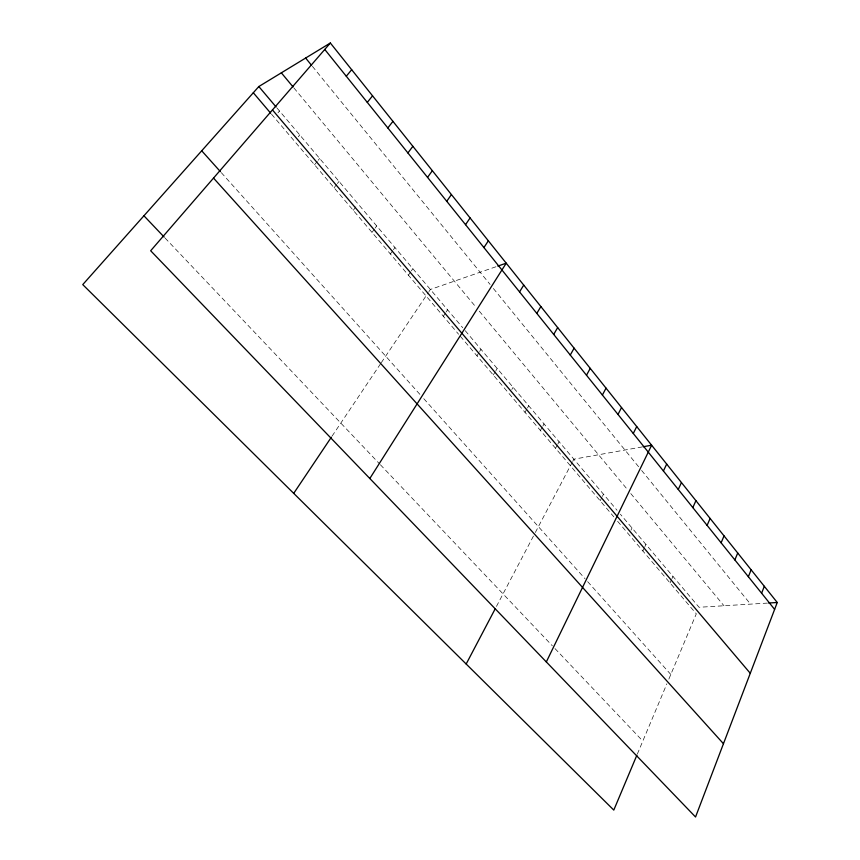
<?xml version="1.0" encoding="UTF-8"?>
<svg xmlns="http://www.w3.org/2000/svg" width="860" height="860" viewBox="0 0 860 860"><rect width="100%" height="100%" fill="white"/><g stroke="black" fill="none" stroke-linecap="round" stroke-linejoin="round"><path stroke-width="0.64" stroke-dasharray="4.3 3.22" d="M637.335 754.091L666.909 683.754M668.854 679.12L696.299 613.836L615.513 518.806M670.058 582.962L671.499 579.683M671.982 578.587L672.95 576.393M642.861 550.98L644.387 547.691M644.892 546.594L645.914 544.401M630.982 530.168L632.025 527.976M600.194 500.789L601.839 497.499M602.387 496.403L603.483 494.221M496.446 606.44L534.705 533.662M535.328 532.501L572.136 462.476M572.717 461.379L573.867 459.186L641.839 446.985M555.549 448.275L557.323 444.996M557.914 443.9L559.097 441.717M540.413 430.473L542.23 427.194M542.843 426.098L544.047 423.915M524.998 412.338L526.857 409.059M527.481 407.973L528.717 405.791M511.829 389.494L513.097 387.312M493.274 375.024L495.231 371.756M495.887 370.671L497.188 368.488M476.956 355.825L478.956 352.557M479.633 351.471L480.966 349.3M443.341 316.286L445.458 313.051M446.168 311.965L447.576 309.804M332.078 436.117L380.593 363.737M381.313 362.651L428.205 292.701M428.936 291.626L430.376 289.465L496.639 266.514M408.392 275.178L410.618 271.943M411.36 270.868L412.843 268.718M390.375 253.99L392.665 250.776M393.428 249.701L394.955 247.551M372.004 232.372L374.347 229.168M375.132 228.094L376.691 225.965M353.245 210.302L356.459 206.045M334.088 187.781L336.561 184.599M337.389 183.546L339.044 181.428M314.534 164.776L317.437 161.164M318.168 160.261L319.619 158.455M298.291 136.783L299.785 134.988M277.995 112.81L279.521 111.026M767.442 603.096L699.062 607.278L620.372 514.205M165.099 238.07L379.507 463.83M380.399 464.765L552.367 645.828M555.001 648.601L642.807 741.062M221.321 172.666L420.303 394.815M423.776 398.685L585.037 578.716M587.67 581.672L670.811 674.476M271.545 114.208L458.616 334.25M460.315 336.249L613.825 516.828M276.942 107.962L462.744 327.746M465.26 330.724L617.029 510.249M293.894 87.935L475.913 307.084M479.3 311.169L627.424 489.523M630.788 493.575L723.959 605.752M312.406 66.338L490.082 284.434M493.393 288.508L639.99 468.453M641.635 470.463L750.522 604.129"/><path stroke-width="1.29" d="M777.246 602.495L695.546 817L150.672 250.754L330.348 43L777.246 602.495L768.668 603.021M761.616 593.207L764.314 586.305M748.361 576.727L751.135 569.814M734.87 559.924L737.719 553.012M636.841 755.274L613.793 810.088L82.754 284.606L258.828 86.537L330.348 43M721.121 542.81L724.045 535.898M707.113 525.374L710.113 518.451M692.827 507.594L695.912 500.681M678.26 489.469L681.442 482.557M663.415 470.979L666.683 464.067M546.326 661.931L651.622 445.222L643.065 446.759M633.283 433.472L636.722 426.571M617.996 414.445L621.533 407.554M466.174 664.017L495.242 608.729M602.398 395.03L606.042 388.15M586.499 375.239L590.239 368.37M570.266 355.04L574.114 348.182M553.711 334.422L557.667 327.585M536.812 313.384L540.875 306.558M519.548 291.906L523.729 285.101M369.821 478.493L506.228 263.192L497.832 266.095M483.933 247.562L488.351 240.811M293.712 493.35L331.347 437.202M465.539 224.675L470.087 217.946M446.748 201.283L451.425 194.586M427.538 177.375L432.354 170.71M407.909 152.94L412.864 146.307M387.828 127.946L392.934 121.346M367.285 102.383L372.552 95.825M346.279 76.218L351.697 69.714M143.942 215.785L164.185 237.102M213.517 178.084L723.453 743.717M201.713 150.79L220.429 171.677M253.302 92.751L270.674 113.187M272.469 109.93L750.275 673.294M258.828 86.537L276.082 106.941M281.349 72.831L293.067 86.924M305.644 58.039L311.556 65.306M324.768 49.45L774.613 609.396"/></g></svg>
